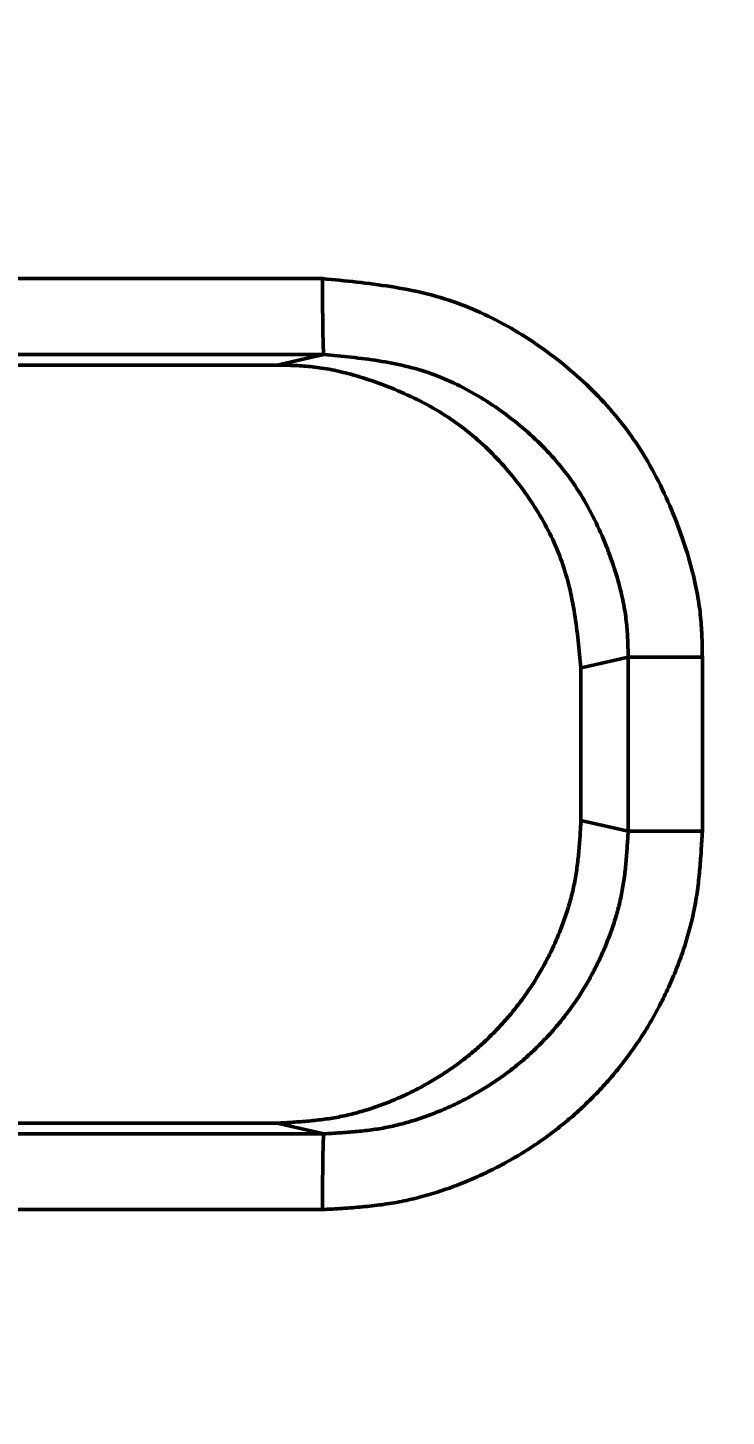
# Model space of a CAD drawing. Header units: millimetres. Extents: x -6033 to 120673, y -4970 to 90533.
# Drawn here: x 87217.94 to 87222.55, y 68792.31 to 68801.46 of the extents above; entities that cross this region are included whole.
import ezdxf
from ezdxf.enums import TextEntityAlignment as Align

# ---------------------------------------------------------------- set-up
doc = ezdxf.new("R2010")
doc.units = ezdxf.units.MM
doc.layers.get('DefPoints').update_dxf_attribs({"color": 250})
for name, color, linetype, lineweight in [('_ACM-A-ANNO-DIMS-c', 2, 'Continuous', 18), ('I-AR$0$I-SCOPE', 252, 'Continuous', 35), ('I-PLAN$0$_ACM-A-WALL-HACH', 251, 'Continuous', 9)]:
    doc.layers.add(name, color=color, linetype=linetype, lineweight=lineweight)
for name, color, linetype in [('I-CEILING$0$I-RCP-AIR', 64, 'Continuous'), ('I-CEILING$0$RC-Hatch【天花填充】', 251, 'Continuous'), ('I-FLOOR$0$I-FC-HATCH', 8, 'Continuous'), ('地坪', 7, 'Continuous'), ('天花', 7, 'Continuous')]:
    doc.layers.add(name, color=color, linetype=linetype)
doc.styles.add('_ACM-G-NOTES', font='arial.ttf')
doc.styles.add('I-CEILING$0$黑体', font='simhei.ttf', dxfattribs={"height": 600})
doc.dimstyles.new('_ACM-DIM-A_50', dxfattribs={"dimscale": 50, "dimtxt": 2.5, "dimasz": 1, "dimexe": 1.5, "dimexo": 1, "dimgap": 1, "dimtad": 1, "dimdec": 0, "dimrnd": 5, "dimzin": 1, "dimdsep": 46, "dimtxsty": '_ACM-G-NOTES', "dimblk": 'ARCHTICK', "dimcen": 2.5, "dimclrd": 256, "dimclre": 256, "dimclrt": 256, "dimadec": 3, "dimazin": 0, "dimtfac": 1, "dimtdec": 0, "dimtix": 1, "dimtmove": 0, "dimatfit": 3, "dimldrblk": 'DOTSMALL', "dimfxl": 5, "dimfxlon": 1, "dimlwd": 18, "dimlwe": 18, "dimarcsym": 0})

# ---------------------------------------------------------------- blocks, each defined once
blk = doc.blocks.new('I-AR')
at = {"layer": 'I-AR$0$I-SCOPE'}
h = blk.add_hatch(dxfattribs=at)
h.set_pattern_fill('ANSI31', color=256, scale=200)
h.paths.add_polyline_path([(63300, 72640), (66630, 72640), (66630, 70889.3826), (90600, 70890), (90600, 66390), (96650, 66390), (96650, 24876.3985), (18340, 24876.3985), (18340, 66390), (48090, 66390), (48090, 72640), (51400, 72640), (51400, 72649.8867), (52869.5, 72649.8867), (52869.5, 72640), (55240, 72640), (55240, 72790), (59460, 72790), (59460, 72640), (61830.5, 72640), (61830.5, 72649.8867), (63300, 72649.8867)], flags=16)
h.paths.add_polyline_path([(7330, 0), (7330, -1770), (11180, -1770), (11180, 0), (18450, 0), (18450, 2900), (27550, 2900), (27550, 18090), (37037.3313, 18090), (37037.3313, 17350), (96200, 17350), (96200, 18120), (114640, 18120), (114640, 84500), (0, 84500), (0, 0)])
blk = doc.blocks.new('I-PLAN')
at = {"layer": 'I-PLAN$0$_ACM-A-WALL-HACH'}
h = blk.add_hatch(dxfattribs=at)
h.set_pattern_fill('ANSI31', color=256, scale=10, angle=45)
h.paths.add_polyline_path([(88260, 70790), (88260, 70890), (88030, 70890), (88030, 70790), (88230, 70790)], flags=17)
h.paths.add_polyline_path([(79671.5459, 69390), (78155, 69390), (78155, 68990), (77955, 68990), (77955, 69590), (79671.5459, 69590)], flags=17)
h.paths.add_polyline_path([(80271.5459, 69390), (80271.5459, 69590), (80780, 69590), (80780, 68990), (80580, 68990), (80580, 69390)], flags=17)
h.paths.add_polyline_path([(74580, 69590), (73930, 69590), (73930, 69390), (74580, 69390)])
h.paths.add_polyline_path([(68780, 69590), (69430, 69590), (69430, 69390), (68780, 69390)])
h.paths.add_polyline_path([(87280, 66490), (87480, 66490), (87480, 66390), (87280, 66390)])
h.paths.add_polyline_path([(82180, 68990), (82180, 69390), (84230, 69390), (84230, 66490), (84430, 66490), (84430, 69390), (85280, 69390), (85280, 69590), (81980, 69590), (81980, 68990)])
h.paths.add_polyline_path([(87480, 67390), (87480, 69390), (88280, 69390), (88280, 69590), (88080, 69590), (86480, 69590), (86480, 69390), (87280, 69390), (87280, 67390)], flags=17)
h.paths.add_polyline_path([(72130, 68170), (72130, 66490), (72330, 66490), (72330, 67870), (73130, 67870), (73130, 68070), (72330, 68070), (72330, 68170)])
h.paths.add_polyline_path([(71230, 68170), (71230, 66390), (71030, 66390), (71030, 67870), (70230, 67870), (70230, 68070), (71030, 68070), (71030, 68170)])
h.paths.add_polyline_path([(72130, 69070), (72330, 69070), (72330, 69390), (73030, 69390), (73030, 69590), (72130, 69590)])
h.paths.add_polyline_path([(71230, 69070), (71030, 69070), (71030, 69390), (70330, 69390), (70330, 69590), (71230, 69590)])
h.paths.add_polyline_path([(67800, 69490), (67830, 69490), (67830, 69590), (67800, 69590)], flags=17)
h.paths.add_polyline_path([(76755, 69590), (75180, 69590), (75180, 69390), (75330, 69390), (75330, 66390), (75530, 66390), (75530, 69390), (76555, 69390), (76555, 68990), (76755, 68990)])
h.paths.add_polyline_path([(68180, 69590), (68180, 69390), (68030, 69390), (68030, 66520), (67780, 66520), (67780, 66390), (67400, 66390), (67400, 66720), (67830, 66720), (67830, 69590)])
edge = h.paths.add_edge_path()
edge.add_line((89860, 70890), (88860, 70890))
edge.add_line((75530, 66520), (84230, 66520))
edge.add_line((75530, 66720), (84230, 66720))
blk = doc.blocks.new('I-CEILING$0$RPK-22-40FSNQS')
at = {"color": 0, "lineweight": 50}
for p, q in [((-343.573638, -57.603182), (-342.426368, -57.603182)), ((-343.573638, -58.09299), (-343.573638, -57.603182)), ((-342.426368, -58.09299), (-342.426368, -57.603182)), ((-343.573638, -58.09299), (-343.512008, -58.364422)), ((-342.426368, -58.09299), (-343.573638, -58.09299)), ((-342.49706, -58.40429), (-342.426368, -58.09299)), ((-343.512008, -58.364422), (-343.503006, -58.40429)), ((-342.49706, -58.40429), (-343.503006, -58.40429)), ((-346.06994, -98.973762), (-346.06994, -60.109796)), ((-345.53475, -60.256438), (-345.569976, -60.10122)), ((-345.569976, -60.10122), (-345.569976, -84.45088)), ((-340.43003, -60.10122), (-340.500006, -60.409584)), ((-340.43003, -62.633896), (-340.43003, -60.10122)), ((-339.930126, -60.109796), (-339.930126, -62.642468)), ((-345.5, -60.409584), (-345.53475, -60.256438)), ((-345.5, -98.589986), (-345.5, -60.409584)), ((-340.500006, -62.703898), (-340.500006, -60.409584))]:
    blk.add_line(p, q, dxfattribs=at)
for points in [[(-346.06994, -60.109796), (-346.06721, -60.081514), (-346.064468, -60.053238), (-346.061698, -60.024966), (-346.058888, -59.996706), (-346.056024, -59.96846), (-346.053094, -59.94023), (-346.050086, -59.912022), (-346.046984, -59.883838), (-346.043774, -59.855682), (-346.040446, -59.827558), (-346.036984, -59.799468), (-346.033378, -59.771416), (-346.02961, -59.743406), (-346.02567, -59.715442), (-346.021544, -59.687526), (-346.017218, -59.659662), (-346.012678, -59.631854), (-346.007914, -59.604106), (-346.00291, -59.576418), (-345.997652, -59.548798), (-345.99213, -59.521248), (-345.986328, -59.49377), (-345.980234, -59.46637), (-345.973832, -59.439048), (-345.967112, -59.411812), (-345.96006, -59.384662), (-345.952662, -59.357602), (-345.944906, -59.330636), (-345.936776, -59.303768), (-345.92826, -59.277), (-345.91935, -59.250336), (-345.910046, -59.223782), (-345.900358, -59.197338), (-345.890292, -59.171008), (-345.879856, -59.144798), (-345.869054, -59.118708), (-345.857896, -59.092744), (-345.846386, -59.066908), (-345.834534, -59.041204), (-345.822346, -59.015636), (-345.809828, -58.990208), (-345.796988, -58.964922), (-345.783832, -58.93978), (-345.770368, -58.91479), (-345.756602, -58.889952), (-345.742542, -58.86527), (-345.728194, -58.840746), (-345.713564, -58.816388), (-345.698662, -58.792196), (-345.683492, -58.768174), (-345.668064, -58.744324), (-345.652382, -58.720654), (-345.636454, -58.697162), (-345.620286, -58.673856), (-345.603888, -58.650736), (-345.587264, -58.627808), (-345.570422, -58.605074), (-345.553368, -58.582538), (-345.536112, -58.560204), (-345.518658, -58.538074), (-345.50101, -58.516152), (-345.48317, -58.49444), (-345.46513, -58.47294), (-345.44689, -58.451652), (-345.428442, -58.43058), (-345.409784, -58.409726), (-345.390912, -58.38909), (-345.371822, -58.368674), (-345.35251, -58.34848), (-345.332972, -58.32851), (-345.313204, -58.308766), (-345.293202, -58.28925), (-345.27296, -58.269962), (-345.252478, -58.250904), (-345.23175, -58.23208), (-345.21077, -58.21349), (-345.189538, -58.195136), (-345.168046, -58.17702), (-345.146294, -58.159142), (-345.124274, -58.141506), (-345.101986, -58.124114), (-345.079422, -58.106966), (-345.056582, -58.090066), (-345.033458, -58.073412), (-345.01005, -58.057008), (-344.98635, -58.040858), (-344.962358, -58.02496), (-344.938068, -58.009316), (-344.913474, -57.99393), (-344.888576, -57.978804), (-344.863372, -57.963936), (-344.837884, -57.949334), (-344.812138, -57.934998), (-344.786158, -57.920934), (-344.759968, -57.907144), (-344.733598, -57.893632), (-344.707068, -57.880404), (-344.680408, -57.867458), (-344.65364, -57.854802), (-344.626792, -57.84244), (-344.599888, -57.830372), (-344.572952, -57.818604), (-344.546014, -57.80714), (-344.519094, -57.795982), (-344.492222, -57.785134), (-344.46542, -57.7746), (-344.438716, -57.764384), (-344.412134, -57.754488), (-344.385698, -57.744918), (-344.359438, -57.735674), (-344.333374, -57.726762), (-344.307534, -57.718186), (-344.281944, -57.70995), (-344.256628, -57.702054), (-344.231614, -57.694504), (-344.206924, -57.687304), (-344.182584, -57.680458), (-344.158622, -57.673968), (-344.135062, -57.667838), (-344.111928, -57.662072), (-344.08995, -57.656834), (-344.068382, -57.651932), (-344.047212, -57.647348), (-344.026422, -57.643076), (-344.006, -57.639102), (-343.985934, -57.635416), (-343.966206, -57.632004), (-343.946802, -57.628858), (-343.927712, -57.625962), (-343.908916, -57.623308), (-343.890406, -57.620884), (-343.872164, -57.618678), (-343.854176, -57.616678), (-343.836428, -57.614874), (-343.818908, -57.613254), (-343.801598, -57.611806), (-343.784488, -57.610518), (-343.767562, -57.60938), (-343.750804, -57.60838), (-343.734204, -57.607504), (-343.717744, -57.606746), (-343.701412, -57.60609), (-343.685192, -57.605524), (-343.669072, -57.60504), (-343.653036, -57.604626), (-343.637072, -57.604268), (-343.621164, -57.603956), (-343.605298, -57.60368), (-343.589462, -57.603424), (-343.573638, -57.603182)], [(-342.426368, -57.603182), (-342.410022, -57.604116), (-342.393676, -57.605054), (-342.377334, -57.606), (-342.360992, -57.60696), (-342.344652, -57.607938), (-342.328318, -57.60894), (-342.311986, -57.609966), (-342.29566, -57.611026), (-342.27934, -57.61212), (-342.263026, -57.613256), (-342.246718, -57.614436), (-342.23042, -57.615664), (-342.214128, -57.616948), (-342.197846, -57.618288), (-342.181574, -57.619692), (-342.165314, -57.621164), (-342.149064, -57.622708), (-342.132826, -57.624326), (-342.1166, -57.626026), (-342.100388, -57.62781), (-342.08419, -57.629686), (-342.068008, -57.631654), (-342.05184, -57.633722), (-342.035688, -57.635892), (-342.019554, -57.63817), (-342.003438, -57.64056), (-341.987338, -57.643066), (-341.97126, -57.645692), (-341.9552, -57.648446), (-341.93916, -57.651328), (-341.923142, -57.654344), (-341.907144, -57.657492), (-341.89117, -57.660774), (-341.87522, -57.664184), (-341.859292, -57.667724), (-341.84339, -57.671392), (-341.827512, -57.675184), (-341.81166, -57.679102), (-341.795836, -57.683142), (-341.780038, -57.687304), (-341.764268, -57.691586), (-341.748526, -57.695988), (-341.732812, -57.700506), (-341.71713, -57.70514), (-341.701476, -57.70989), (-341.685854, -57.714752), (-341.670266, -57.719726), (-341.654708, -57.72481), (-341.639184, -57.730004), (-341.623692, -57.735304), (-341.608236, -57.74071), (-341.592816, -57.74622), (-341.57743, -57.751834), (-341.56208, -57.75755), (-341.546768, -57.763366), (-341.531494, -57.769282), (-341.516258, -57.775294), (-341.50106, -57.781402), (-341.485904, -57.787606), (-341.470786, -57.793902), (-341.45571, -57.80029), (-341.440676, -57.80677), (-341.425684, -57.813342), (-341.410734, -57.820006), (-341.39583, -57.826762), (-341.380968, -57.83361), (-341.366152, -57.840548), (-341.35138, -57.847578), (-341.336656, -57.854702), (-341.321978, -57.861916), (-341.307346, -57.869222), (-341.292764, -57.87662), (-341.278228, -57.88411), (-341.263744, -57.89169), (-341.249308, -57.899364), (-341.234924, -57.907128), (-341.22059, -57.914984), (-341.206308, -57.922932), (-341.192078, -57.930972), (-341.177902, -57.939104), (-341.163778, -57.947328), (-341.14971, -57.955642), (-341.135696, -57.964048), (-341.121738, -57.972546), (-341.107836, -57.981136), (-341.09399, -57.989818), (-341.080202, -57.99859), (-341.066472, -58.007454), (-341.052802, -58.01641), (-341.03919, -58.025458), (-341.025638, -58.034598), (-341.012146, -58.043828), (-340.998714, -58.05315), (-340.985346, -58.06256), (-340.972038, -58.07206), (-340.958794, -58.08165), (-340.945612, -58.091328), (-340.932494, -58.101094), (-340.91944, -58.110948), (-340.90645, -58.120888), (-340.893526, -58.130914), (-340.880668, -58.141026), (-340.867874, -58.151222), (-340.855148, -58.161506), (-340.842488, -58.171872), (-340.829898, -58.182322), (-340.817374, -58.192854), (-340.804918, -58.20347), (-340.792534, -58.214168), (-340.780218, -58.224946), (-340.767972, -58.235806), (-340.755796, -58.246746), (-340.743692, -58.257766), (-340.73166, -58.268866), (-340.719698, -58.280046), (-340.707812, -58.291302), (-340.695996, -58.302636), (-340.684256, -58.314048), (-340.67259, -58.325536), (-340.660998, -58.337102), (-340.649482, -58.348742), (-340.63804, -58.360458), (-340.626676, -58.372248), (-340.615388, -58.384112), (-340.604178, -58.39605), (-340.593046, -58.40806), (-340.581992, -58.420144), (-340.571018, -58.4323), (-340.560122, -58.444526), (-340.549308, -58.456824), (-340.538572, -58.469194), (-340.52792, -58.481632), (-340.517348, -58.49414), (-340.506858, -58.506716), (-340.496452, -58.519362), (-340.486128, -58.532074), (-340.475888, -58.544854), (-340.465732, -58.557702), (-340.455662, -58.570614), (-340.445676, -58.583594), (-340.435778, -58.596638), (-340.425964, -58.609748), (-340.416238, -58.62292), (-340.4066, -58.636158), (-340.39705, -58.649458), (-340.387588, -58.66282), (-340.378214, -58.676246), (-340.368932, -58.689732), (-340.359738, -58.70328), (-340.350636, -58.716888), (-340.341626, -58.730556), (-340.332706, -58.744284), (-340.323876, -58.75807), (-340.31514, -58.771914), (-340.306494, -58.785816), (-340.297938, -58.799776), (-340.289476, -58.81379), (-340.281104, -58.827862), (-340.272822, -58.841988), (-340.264634, -58.856168), (-340.256534, -58.870402), (-340.248528, -58.88469), (-340.240612, -58.89903), (-340.232788, -58.913422), (-340.225056, -58.927866), (-340.217414, -58.94236), (-340.209864, -58.956902), (-340.202406, -58.971496), (-340.195038, -58.986138), (-340.187762, -59.000828), (-340.180576, -59.015566), (-340.173484, -59.030352), (-340.166482, -59.045182), (-340.15957, -59.06006), (-340.152752, -59.07498), (-340.146024, -59.089948), (-340.139388, -59.104956), (-340.132842, -59.12001), (-340.126388, -59.135106), (-340.120026, -59.150244), (-340.113756, -59.165422), (-340.107578, -59.180642), (-340.101494, -59.1959), (-340.095506, -59.2112), (-340.089616, -59.226536), (-340.083824, -59.241912), (-340.078132, -59.257324), (-340.07254, -59.272774), (-340.067052, -59.288258), (-340.061668, -59.30378), (-340.05639, -59.319334), (-340.05122, -59.334922), (-340.046156, -59.350546), (-340.041204, -59.3662), (-340.036362, -59.381886), (-340.031632, -59.397604), (-340.027018, -59.413352), (-340.022518, -59.429132), (-340.018136, -59.44494), (-340.013872, -59.460776), (-340.009726, -59.47664), (-340.005704, -59.49253), (-340.001802, -59.508448), (-339.998026, -59.524392), (-339.994374, -59.540362), (-339.99085, -59.556354), (-339.987454, -59.572372), (-339.984186, -59.588412), (-339.98105, -59.604476), (-339.978048, -59.62056), (-339.975178, -59.636668), (-339.972436, -59.652794), (-339.96982, -59.66894), (-339.967326, -59.685106), (-339.964946, -59.70129), (-339.962678, -59.717492), (-339.960518, -59.73371), (-339.95846, -59.749946), (-339.9565, -59.766196), (-339.954634, -59.782462), (-339.952858, -59.79874), (-339.951166, -59.815034), (-339.949554, -59.83134), (-339.948018, -59.847656), (-339.946554, -59.863986), (-339.945158, -59.880326), (-339.943822, -59.896674), (-339.942546, -59.913034), (-339.941322, -59.9294), (-339.940148, -59.945776), (-339.93902, -59.962158), (-339.93793, -59.978546), (-339.936876, -59.99494), (-339.935854, -60.011338), (-339.934858, -60.027742), (-339.933886, -60.044148), (-339.93293, -60.060558), (-339.931988, -60.07697), (-339.931054, -60.093382), (-339.930126, -60.109796)], [(-343.573638, -58.09299), (-343.586298, -58.09318), (-343.598968, -58.09338), (-343.611662, -58.093598), (-343.624388, -58.093844), (-343.637162, -58.094126), (-343.64999, -58.094454), (-343.662888, -58.094838), (-343.675864, -58.095286), (-343.68893, -58.095808), (-343.702098, -58.096412), (-343.71538, -58.097108), (-343.728786, -58.097906), (-343.742328, -58.098814), (-343.756018, -58.09984), (-343.769864, -58.100998), (-343.783882, -58.102292), (-343.79808, -58.103732), (-343.81247, -58.10533), (-343.827066, -58.107094), (-343.841874, -58.10903), (-343.85691, -58.111152), (-343.872184, -58.113468), (-343.887706, -58.115984), (-343.903488, -58.118714), (-343.919542, -58.121662), (-343.935878, -58.124842), (-343.95251, -58.12826), (-343.969446, -58.131926), (-343.9867, -58.13585), (-344.004282, -58.140042), (-344.022788, -58.144656), (-344.041638, -58.149562), (-344.060808, -58.154758), (-344.080278, -58.160238), (-344.10003, -58.166002), (-344.120042, -58.172046), (-344.140294, -58.178366), (-344.160764, -58.18496), (-344.181436, -58.191828), (-344.202284, -58.198962), (-344.223294, -58.206364), (-344.24444, -58.214026), (-344.265704, -58.22195), (-344.287066, -58.230132), (-344.308506, -58.238566), (-344.330002, -58.247254), (-344.351534, -58.256188), (-344.373084, -58.26537), (-344.394628, -58.274794), (-344.41615, -58.284458), (-344.437626, -58.294358), (-344.459036, -58.304494), (-344.480362, -58.314862), (-344.501582, -58.325458), (-344.522676, -58.336278), (-344.543622, -58.347324), (-344.564404, -58.358588), (-344.584996, -58.37007), (-344.605382, -58.381766), (-344.625542, -58.393674), (-344.645456, -58.40579), (-344.665124, -58.418114), (-344.684552, -58.430646), (-344.703742, -58.44338), (-344.722694, -58.456318), (-344.741416, -58.469458), (-344.75991, -58.482798), (-344.778176, -58.496338), (-344.796222, -58.510074), (-344.814046, -58.524008), (-344.831656, -58.538136), (-344.849052, -58.552458), (-344.86624, -58.566972), (-344.88322, -58.581676), (-344.899996, -58.596568), (-344.916574, -58.61165), (-344.932954, -58.626918), (-344.94914, -58.64237), (-344.965136, -58.658006), (-344.980944, -58.673826), (-344.99657, -58.689826), (-345.012014, -58.706004), (-345.02728, -58.722362), (-345.042372, -58.738894), (-345.057292, -58.755604), (-345.072044, -58.772486), (-345.086632, -58.789542), (-345.101058, -58.806768), (-345.115326, -58.824164), (-345.129438, -58.84173), (-345.143398, -58.85946), (-345.157198, -58.877356), (-345.170836, -58.895412), (-345.184306, -58.913628), (-345.197602, -58.932), (-345.210716, -58.950524), (-345.223646, -58.9692), (-345.236384, -58.988022), (-345.248924, -59.006988), (-345.261264, -59.026098), (-345.273394, -59.045346), (-345.285312, -59.064732), (-345.297012, -59.08425), (-345.308486, -59.1039), (-345.31973, -59.123676), (-345.330738, -59.14358), (-345.341504, -59.163604), (-345.352024, -59.18375), (-345.36229, -59.204012), (-345.3723, -59.22439), (-345.382044, -59.244878), (-345.391522, -59.265474), (-345.400722, -59.286176), (-345.409644, -59.306982), (-345.418278, -59.327888), (-345.426622, -59.348892), (-345.434668, -59.36999), (-345.44241, -59.39118), (-345.449846, -59.41246), (-345.456966, -59.433828), (-345.46377, -59.455278), (-345.470266, -59.476808), (-345.476462, -59.498418), (-345.482372, -59.520102), (-345.488004, -59.54186), (-345.493372, -59.563686), (-345.498482, -59.58558), (-345.503348, -59.60754), (-345.507978, -59.62956), (-345.512386, -59.651638), (-345.516582, -59.673772), (-345.520574, -59.69596), (-345.524374, -59.718198), (-345.527994, -59.740482), (-345.531444, -59.762812), (-345.534732, -59.785184), (-345.537872, -59.807594), (-345.540874, -59.830042), (-345.543748, -59.852522), (-345.546506, -59.875034), (-345.549156, -59.897572), (-345.551712, -59.920138), (-345.55418, -59.942724), (-345.556576, -59.96533), (-345.558906, -59.987952), (-345.561184, -60.01059), (-345.56342, -60.033238), (-345.565624, -60.055894), (-345.567806, -60.078556), (-345.569976, -60.10122)], [(-340.43003, -60.10122), (-340.430768, -60.088066), (-340.431512, -60.074912), (-340.43226, -60.06176), (-340.433022, -60.048608), (-340.433796, -60.03546), (-340.434588, -60.022314), (-340.435402, -60.009172), (-340.43624, -59.996034), (-340.437108, -59.9829), (-340.438006, -59.96977), (-340.438942, -59.956648), (-340.439916, -59.94353), (-340.440934, -59.93042), (-340.441996, -59.917318), (-340.44311, -59.904222), (-340.444276, -59.891136), (-340.445502, -59.87806), (-340.446786, -59.864992), (-340.448134, -59.851934), (-340.449552, -59.838888), (-340.45104, -59.825852), (-340.452604, -59.81283), (-340.454244, -59.799818), (-340.455968, -59.78682), (-340.457778, -59.773836), (-340.459678, -59.760866), (-340.461668, -59.747912), (-340.463756, -59.734972), (-340.465944, -59.722048), (-340.468236, -59.70914), (-340.470634, -59.69625), (-340.473138, -59.683378), (-340.475746, -59.670524), (-340.478458, -59.657688), (-340.481274, -59.64487), (-340.48419, -59.632074), (-340.487206, -59.619296), (-340.490322, -59.60654), (-340.493534, -59.593804), (-340.496844, -59.581092), (-340.500252, -59.568402), (-340.503752, -59.555734), (-340.507346, -59.54309), (-340.511032, -59.530468), (-340.51481, -59.517872), (-340.518678, -59.505302), (-340.522636, -59.492758), (-340.52668, -59.480238), (-340.530812, -59.467746), (-340.53503, -59.45528), (-340.539332, -59.442844), (-340.543716, -59.430434), (-340.548184, -59.418054), (-340.552732, -59.405704), (-340.55736, -59.393382), (-340.562068, -59.381092), (-340.566854, -59.368832), (-340.571716, -59.356604), (-340.576652, -59.34441), (-340.581664, -59.332246), (-340.586748, -59.320116), (-340.591906, -59.30802), (-340.597138, -59.295956), (-340.602442, -59.283928), (-340.60782, -59.271936), (-340.61327, -59.259978), (-340.618794, -59.248058), (-340.624392, -59.236174), (-340.630062, -59.224326), (-340.635804, -59.212516), (-340.64162, -59.200744), (-340.64751, -59.189012), (-340.653472, -59.177318), (-340.659508, -59.165664), (-340.665618, -59.15405), (-340.6718, -59.142476), (-340.678054, -59.130944), (-340.684382, -59.119454), (-340.690784, -59.108004), (-340.697258, -59.096598), (-340.703806, -59.085236), (-340.710426, -59.073916), (-340.71712, -59.062642), (-340.723886, -59.051412), (-340.730726, -59.040226), (-340.737638, -59.029088), (-340.744624, -59.017994), (-340.751684, -59.006948), (-340.758816, -58.995948), (-340.766022, -58.984996), (-340.7733, -58.974094), (-340.78065, -58.963238), (-340.788072, -58.952432), (-340.795568, -58.941676), (-340.803134, -58.930968), (-340.81077, -58.920312), (-340.818478, -58.909706), (-340.826254, -58.899152), (-340.834102, -58.888648), (-340.842018, -58.878196), (-340.850002, -58.867798), (-340.858056, -58.85745), (-340.866176, -58.847158), (-340.874366, -58.836918), (-340.88262, -58.826732), (-340.890944, -58.8166), (-340.899332, -58.806524), (-340.907786, -58.796502), (-340.916306, -58.786536), (-340.92489, -58.776628), (-340.93354, -58.766774), (-340.942252, -58.756978), (-340.95103, -58.74724), (-340.95987, -58.737558), (-340.968772, -58.727936), (-340.977738, -58.71837), (-340.986766, -58.708866), (-340.995854, -58.69942), (-341.005004, -58.690034), (-341.014214, -58.680708), (-341.023486, -58.671442), (-341.032816, -58.662238), (-341.042206, -58.653096), (-341.051656, -58.644014), (-341.061164, -58.634996), (-341.07073, -58.62604), (-341.080354, -58.617148), (-341.090034, -58.608318), (-341.099774, -58.599554), (-341.109568, -58.590854), (-341.119418, -58.582218), (-341.129326, -58.573648), (-341.139286, -58.565144), (-341.149304, -58.556706), (-341.159376, -58.548334), (-341.1695, -58.54003), (-341.17968, -58.531792), (-341.189912, -58.523622), (-341.200198, -58.515522), (-341.210534, -58.50749), (-341.220924, -58.499528), (-341.231366, -58.491634), (-341.241858, -58.48381), (-341.252402, -58.476058), (-341.262996, -58.468376), (-341.27364, -58.460766), (-341.284334, -58.453228), (-341.295076, -58.44576), (-341.305868, -58.438366), (-341.316708, -58.431046), (-341.327596, -58.423798), (-341.338532, -58.416624), (-341.349514, -58.409524), (-341.360542, -58.402496), (-341.371618, -58.395544), (-341.382738, -58.388664), (-341.393902, -58.381856), (-341.405112, -58.375122), (-341.416364, -58.368464), (-341.427662, -58.361876), (-341.439, -58.355364), (-341.450382, -58.348924), (-341.461806, -58.342558), (-341.473272, -58.336266), (-341.484778, -58.330046), (-341.496324, -58.323902), (-341.507912, -58.31783), (-341.519538, -58.311832), (-341.531202, -58.305906), (-341.542906, -58.300054), (-341.554646, -58.294276), (-341.566424, -58.288572), (-341.57824, -58.282942), (-341.590092, -58.277384), (-341.60198, -58.2719), (-341.613902, -58.26649), (-341.62586, -58.261154), (-341.637852, -58.255892), (-341.649878, -58.250702), (-341.661938, -58.245586), (-341.67403, -58.240544), (-341.686156, -58.235576), (-341.698312, -58.230686), (-341.7105, -58.22587), (-341.722718, -58.221134), (-341.734968, -58.216476), (-341.747246, -58.2119), (-341.759552, -58.207404), (-341.771888, -58.202992), (-341.784252, -58.198662), (-341.796644, -58.194418), (-341.809064, -58.19026), (-341.821508, -58.18619), (-341.83398, -58.182208), (-341.846476, -58.178316), (-341.858998, -58.174514), (-341.871544, -58.170802), (-341.884112, -58.167186), (-341.896706, -58.163662), (-341.909322, -58.160234), (-341.921958, -58.156902), (-341.934618, -58.153668), (-341.9473, -58.150532), (-341.96, -58.147498), (-341.972722, -58.144562), (-341.985464, -58.14173), (-341.998224, -58.139), (-342.011002, -58.136376), (-342.0238, -58.133856), (-342.036614, -58.131444), (-342.049444, -58.129138), (-342.062292, -58.126936), (-342.075156, -58.124834), (-342.088034, -58.12283), (-342.100926, -58.12092), (-342.113834, -58.119098), (-342.126754, -58.117364), (-342.139688, -58.11571), (-342.152634, -58.114138), (-342.165592, -58.11264), (-342.178562, -58.111214), (-342.19154, -58.109856), (-342.20453, -58.108562), (-342.21753, -58.10733), (-342.23054, -58.106156), (-342.243556, -58.105034), (-342.256582, -58.103964), (-342.269614, -58.10294), (-342.282652, -58.10196), (-342.295698, -58.101018), (-342.308748, -58.100114), (-342.321804, -58.09924), (-342.334866, -58.098396), (-342.34793, -58.097578), (-342.360998, -58.09678), (-342.374068, -58.096), (-342.387142, -58.095236), (-342.400216, -58.094482), (-342.413292, -58.093734), (-342.426368, -58.09299)], [(-343.503006, -58.40429), (-343.525398, -58.406458), (-343.547788, -58.408636), (-343.57017, -58.410836), (-343.592546, -58.413066), (-343.61491, -58.41534), (-343.63726, -58.417664), (-343.659592, -58.420052), (-343.681906, -58.422516), (-343.704196, -58.425062), (-343.726464, -58.427702), (-343.748702, -58.430448), (-343.770908, -58.43331), (-343.793084, -58.436298), (-343.815222, -58.439422), (-343.83732, -58.442692), (-343.859378, -58.446122), (-343.88139, -58.44972), (-343.903356, -58.453496), (-343.92527, -58.45746), (-343.947132, -58.461626), (-343.96894, -58.466), (-343.990688, -58.470596), (-344.012374, -58.475424), (-344.033998, -58.480492), (-344.055554, -58.485814), (-344.07704, -58.491398), (-344.098454, -58.497256), (-344.119792, -58.503396), (-344.141054, -58.509832), (-344.162234, -58.516572), (-344.18333, -58.523624), (-344.204342, -58.530986), (-344.225264, -58.538654), (-344.246094, -58.54662), (-344.26683, -58.554878), (-344.28747, -58.563426), (-344.30801, -58.572254), (-344.32845, -58.581362), (-344.348784, -58.590738), (-344.369012, -58.600382), (-344.38913, -58.610286), (-344.409138, -58.620446), (-344.429028, -58.630854), (-344.448804, -58.641508), (-344.468458, -58.652398), (-344.48799, -58.663522), (-344.507396, -58.674874), (-344.526676, -58.686448), (-344.545826, -58.698238), (-344.564842, -58.710238), (-344.583724, -58.722446), (-344.602466, -58.734852), (-344.621068, -58.747454), (-344.639528, -58.760244), (-344.657842, -58.773218), (-344.676008, -58.78637), (-344.694022, -58.799694), (-344.711884, -58.813186), (-344.729588, -58.82684), (-344.747134, -58.84065), (-344.76452, -58.85461), (-344.781742, -58.868726), (-344.7988, -58.883), (-344.815694, -58.897434), (-344.83242, -58.912032), (-344.84898, -58.926798), (-344.86537, -58.941734), (-344.881588, -58.956846), (-344.897636, -58.972134), (-344.91351, -58.987604), (-344.92921, -59.003258), (-344.944734, -59.0191), (-344.96008, -59.035132), (-344.97525, -59.05136), (-344.990238, -59.067784), (-345.005046, -59.084412), (-345.019672, -59.101242), (-345.034114, -59.118282), (-345.04837, -59.135532), (-345.062442, -59.152996), (-345.076324, -59.17068), (-345.09002, -59.188584), (-345.103524, -59.206714), (-345.116836, -59.22507), (-345.129956, -59.24366), (-345.142882, -59.262484), (-345.155614, -59.281546), (-345.168148, -59.30085), (-345.180484, -59.320398), (-345.19262, -59.340196), (-345.204556, -59.36024), (-345.216288, -59.380518), (-345.227812, -59.401006), (-345.239126, -59.421686), (-345.250228, -59.442538), (-345.261114, -59.46354), (-345.27178, -59.484676), (-345.282224, -59.50592), (-345.292442, -59.527258), (-345.302432, -59.548666), (-345.31219, -59.570126), (-345.321714, -59.591618), (-345.331, -59.61312), (-345.340044, -59.634614), (-345.348844, -59.656078), (-345.357398, -59.677494), (-345.3657, -59.69884), (-345.37375, -59.720096), (-345.381542, -59.741244), (-345.389076, -59.762264), (-345.396348, -59.783132), (-345.403352, -59.803834), (-345.410088, -59.824344), (-345.416554, -59.844646), (-345.422742, -59.864718), (-345.428654, -59.88454), (-345.434284, -59.904092), (-345.43963, -59.923356), (-345.444688, -59.94231), (-345.449456, -59.960934), (-345.453932, -59.979212), (-345.458124, -59.997154), (-345.462044, -60.014768), (-345.465698, -60.03207), (-345.469096, -60.049066), (-345.472252, -60.065772), (-345.47517, -60.082198), (-345.477866, -60.098356), (-345.480344, -60.114256), (-345.482618, -60.129914), (-345.484696, -60.145336), (-345.486588, -60.160538), (-345.488304, -60.17553), (-345.489854, -60.190324), (-345.491246, -60.204932), (-345.492492, -60.219364), (-345.4936, -60.233634), (-345.494582, -60.24775), (-345.495446, -60.261728), (-345.496202, -60.275578), (-345.496862, -60.289312), (-345.497432, -60.30294), (-345.497924, -60.316474), (-345.498348, -60.329926), (-345.498714, -60.34331), (-345.49903, -60.356636), (-345.499306, -60.369914), (-345.499554, -60.383156), (-345.499782, -60.396376), (-345.5, -60.409584)], [(-340.500006, -60.409584), (-340.50075, -60.396454), (-340.5015, -60.383324), (-340.502256, -60.370194), (-340.503022, -60.357068), (-340.503804, -60.343942), (-340.504602, -60.33082), (-340.505422, -60.3177), (-340.506268, -60.304586), (-340.507142, -60.291474), (-340.508046, -60.27837), (-340.508988, -60.26527), (-340.509968, -60.252176), (-340.510992, -60.239088), (-340.512062, -60.226008), (-340.513182, -60.212938), (-340.514354, -60.199874), (-340.515584, -60.18682), (-340.516874, -60.173776), (-340.51823, -60.160742), (-340.519652, -60.147718), (-340.521146, -60.134706), (-340.522716, -60.121706), (-340.524362, -60.108718), (-340.526092, -60.095742), (-340.527908, -60.082782), (-340.529812, -60.069834), (-340.531808, -60.056902), (-340.533902, -60.043984), (-340.536094, -60.031084), (-340.53839, -60.018198), (-340.540794, -60.00533), (-340.543302, -59.99248), (-340.545916, -59.979648), (-340.548632, -59.966834), (-340.551452, -59.95404), (-340.554372, -59.941264), (-340.557392, -59.92851), (-340.560512, -59.915776), (-340.56373, -59.903062), (-340.567044, -59.89037), (-340.570454, -59.877702), (-340.57396, -59.865056), (-340.577558, -59.852432), (-340.581248, -59.839834), (-340.58503, -59.82726), (-340.588902, -59.81471), (-340.592862, -59.802186), (-340.596912, -59.789688), (-340.601046, -59.777218), (-340.605268, -59.764774), (-340.609572, -59.752358), (-340.613962, -59.73997), (-340.618432, -59.72761), (-340.622984, -59.71528), (-340.627616, -59.70298), (-340.632328, -59.69071), (-340.637116, -59.67847), (-340.641982, -59.666262), (-340.646922, -59.654088), (-340.651938, -59.641944), (-340.657026, -59.629834), (-340.662188, -59.617758), (-340.667424, -59.605714), (-340.672732, -59.593706), (-340.678112, -59.581734), (-340.683566, -59.569796), (-340.689094, -59.557894), (-340.694696, -59.54603), (-340.700368, -59.534202), (-340.706116, -59.52241), (-340.711936, -59.510658), (-340.71783, -59.498944), (-340.723796, -59.48727), (-340.729836, -59.475634), (-340.735948, -59.464038), (-340.742134, -59.452484), (-340.748394, -59.44097), (-340.754726, -59.429498), (-340.76113, -59.418068), (-340.767608, -59.40668), (-340.77416, -59.395334), (-340.780784, -59.384034), (-340.787482, -59.372776), (-340.794254, -59.361564), (-340.801098, -59.350398), (-340.808014, -59.339276), (-340.815004, -59.3282), (-340.822068, -59.31717), (-340.829204, -59.306188), (-340.836414, -59.295254), (-340.843696, -59.284368), (-340.851052, -59.27353), (-340.85848, -59.26274), (-340.865978, -59.252), (-340.873548, -59.24131), (-340.88119, -59.23067), (-340.888902, -59.22008), (-340.896682, -59.209542), (-340.904534, -59.199054), (-340.912454, -59.188618), (-340.920444, -59.178236), (-340.928502, -59.167904), (-340.936626, -59.157628), (-340.94482, -59.147404), (-340.953078, -59.137232), (-340.961406, -59.127116), (-340.969798, -59.117056), (-340.978256, -59.10705), (-340.98678, -59.097098), (-340.995368, -59.087204), (-341.004022, -59.077366), (-341.012738, -59.067584), (-341.021518, -59.05786), (-341.030362, -59.048192), (-341.039268, -59.038584), (-341.048238, -59.029034), (-341.057268, -59.019542), (-341.06636, -59.01011), (-341.075514, -59.000738), (-341.084728, -58.991426), (-341.094, -58.982174), (-341.103334, -58.972984), (-341.112728, -58.963854), (-341.12218, -58.954788), (-341.13169, -58.945782), (-341.141258, -58.93684), (-341.150884, -58.92796), (-341.160566, -58.919144), (-341.170308, -58.910392), (-341.180104, -58.901704), (-341.189956, -58.89308), (-341.199864, -58.884522), (-341.209828, -58.87603), (-341.219848, -58.867604), (-341.22992, -58.859244), (-341.240048, -58.85095), (-341.250228, -58.842726), (-341.260462, -58.834568), (-341.27075, -58.826478), (-341.281088, -58.818456), (-341.29148, -58.810504), (-341.301924, -58.802622), (-341.312418, -58.79481), (-341.322962, -58.787068), (-341.333558, -58.779396), (-341.344204, -58.771796), (-341.3549, -58.764268), (-341.365644, -58.75681), (-341.376438, -58.749426), (-341.38728, -58.742116), (-341.39817, -58.734878), (-341.409108, -58.727712), (-341.420092, -58.72062), (-341.431124, -58.713602), (-341.4422, -58.706658), (-341.453322, -58.699786), (-341.46449, -58.692988), (-341.475702, -58.686262), (-341.486958, -58.679612), (-341.498256, -58.673032), (-341.509598, -58.666528), (-341.520982, -58.660096), (-341.532408, -58.653738), (-341.543876, -58.647452), (-341.555384, -58.64124), (-341.566934, -58.635102), (-341.578522, -58.629038), (-341.59015, -58.623046), (-341.601816, -58.617128), (-341.613522, -58.611282), (-341.625266, -58.60551), (-341.637046, -58.599812), (-341.648862, -58.594188), (-341.660716, -58.588636), (-341.672606, -58.583158), (-341.68453, -58.577754), (-341.696488, -58.572424), (-341.708482, -58.567166), (-341.72051, -58.561982), (-341.73257, -58.556872), (-341.744664, -58.551834), (-341.756788, -58.546872), (-341.768946, -58.541986), (-341.781134, -58.537176), (-341.793352, -58.532444), (-341.805602, -58.52779), (-341.81788, -58.523218), (-341.830186, -58.518726), (-341.842522, -58.514318), (-341.854886, -58.509992), (-341.867278, -58.505752), (-341.879696, -58.501598), (-341.892142, -58.49753), (-341.904612, -58.49355), (-341.917108, -58.48966), (-341.92963, -58.485862), (-341.942174, -58.482154), (-341.954744, -58.478538), (-341.967336, -58.475018), (-341.979952, -58.471592), (-341.99259, -58.468262), (-342.005248, -58.46503), (-342.01793, -58.461896), (-342.03063, -58.458862), (-342.043352, -58.455928), (-342.056094, -58.453096), (-342.068854, -58.450368), (-342.081632, -58.447742), (-342.09443, -58.445224), (-342.107244, -58.44281), (-342.120076, -58.440504), (-342.132924, -58.438302), (-342.14579, -58.4362), (-342.158668, -58.434196), (-342.171562, -58.432284), (-342.184472, -58.430462), (-342.197394, -58.428726), (-342.210328, -58.427072), (-342.223276, -58.425496), (-342.236236, -58.423996), (-342.249206, -58.422568), (-342.262188, -58.421208), (-342.27518, -58.419914), (-342.288182, -58.418678), (-342.301192, -58.417502), (-342.314212, -58.416378), (-342.32724, -58.415306), (-342.340274, -58.414278), (-342.353316, -58.413294), (-342.366362, -58.41235), (-342.379416, -58.411442), (-342.392474, -58.410566), (-342.405538, -58.40972), (-342.418604, -58.408898), (-342.431676, -58.408096), (-342.444748, -58.407314), (-342.457824, -58.406546), (-342.470902, -58.405788), (-342.48398, -58.405038), (-342.49706, -58.40429)], [(-345.569976, -60.10122), (-345.57032, -60.10128), (-345.570664, -60.101342), (-345.571008, -60.101402), (-345.571352, -60.101462), (-345.571696, -60.101524), (-345.572042, -60.101584), (-345.57239, -60.101644), (-345.572738, -60.101704), (-345.573088, -60.101762), (-345.573438, -60.101822), (-345.573792, -60.10188), (-345.574146, -60.10194), (-345.574504, -60.101998), (-345.574862, -60.102056), (-345.575224, -60.102112), (-345.575588, -60.10217), (-345.575956, -60.102226), (-345.576326, -60.102282), (-345.576698, -60.102336), (-345.577076, -60.102392), (-345.577456, -60.102446), (-345.577838, -60.102498), (-345.578226, -60.102552), (-345.578618, -60.102602), (-345.579014, -60.102654), (-345.579414, -60.102704), (-345.57982, -60.102754), (-345.580228, -60.102802), (-345.580644, -60.10285), (-345.581064, -60.102896), (-345.581812, -60.102976), (-345.582576, -60.103054), (-345.583356, -60.103128), (-345.584154, -60.103198), (-345.584966, -60.103268), (-345.585796, -60.103334), (-345.58664, -60.103398), (-345.587502, -60.10346), (-345.58838, -60.10352), (-345.589272, -60.10358), (-345.590182, -60.103636), (-345.591108, -60.10369), (-345.59205, -60.103744), (-345.593006, -60.103796), (-345.59398, -60.103846), (-345.59497, -60.103894), (-345.595976, -60.103942), (-345.596998, -60.10399), (-345.598036, -60.104036), (-345.59909, -60.10408), (-345.60016, -60.104124), (-345.601246, -60.104168), (-345.602348, -60.104212), (-345.603464, -60.104256), (-345.604598, -60.104298), (-345.605748, -60.104342), (-345.606914, -60.104384), (-345.608096, -60.104426), (-345.609294, -60.10447), (-345.610508, -60.104514), (-345.611808, -60.10456), (-345.613126, -60.104606), (-345.614462, -60.104654), (-345.615816, -60.104702), (-345.617186, -60.10475), (-345.618576, -60.104798), (-345.619982, -60.104848), (-345.621406, -60.104896), (-345.622848, -60.104946), (-345.624308, -60.104996), (-345.625786, -60.105046), (-345.627282, -60.105096), (-345.628796, -60.105146), (-345.630326, -60.105196), (-345.631876, -60.105248), (-345.633442, -60.105298), (-345.635026, -60.105348), (-345.636628, -60.1054), (-345.638248, -60.10545), (-345.639886, -60.1055), (-345.64154, -60.10555), (-345.643214, -60.105602), (-345.644904, -60.105652), (-345.646614, -60.105702), (-345.64834, -60.105752), (-345.650084, -60.1058), (-345.651846, -60.10585), (-345.653626, -60.1059), (-345.655422, -60.105948), (-345.657238, -60.105996), (-345.65907, -60.106044), (-345.660922, -60.106092), (-345.662788, -60.106138), (-345.664674, -60.106186), (-345.666576, -60.106232), (-345.668496, -60.106278), (-345.670434, -60.106324), (-345.672388, -60.10637), (-345.674358, -60.106414), (-345.676346, -60.10646), (-345.67835, -60.106504), (-345.68037, -60.106548), (-345.682408, -60.106592), (-345.684462, -60.106636), (-345.686532, -60.106678), (-345.688618, -60.106722), (-345.69072, -60.106764), (-345.692838, -60.106806), (-345.694972, -60.106848), (-345.697122, -60.10689), (-345.699286, -60.106932), (-345.701468, -60.106972), (-345.703664, -60.107014), (-345.705876, -60.107054), (-345.708104, -60.107094), (-345.710346, -60.107134), (-345.712604, -60.107174), (-345.714876, -60.107214), (-345.717164, -60.107254), (-345.719466, -60.107292), (-345.721782, -60.107332), (-345.724114, -60.10737), (-345.726458, -60.107408), (-345.728818, -60.107446), (-345.731192, -60.107486), (-345.733582, -60.107522), (-345.735984, -60.10756), (-345.7384, -60.107598), (-345.74083, -60.107634), (-345.743274, -60.107672), (-345.74573, -60.107708), (-345.748202, -60.107744), (-345.750686, -60.10778), (-345.753182, -60.107816), (-345.755694, -60.107852), (-345.758216, -60.107888), (-345.760754, -60.107922), (-345.763304, -60.107956), (-345.765866, -60.107992), (-345.76844, -60.108026), (-345.771028, -60.10806), (-345.773628, -60.108092), (-345.77624, -60.108126), (-345.778866, -60.108158), (-345.781502, -60.108192), (-345.78415, -60.108224), (-345.786812, -60.108256), (-345.789484, -60.108288), (-345.792168, -60.10832), (-345.794864, -60.10835), (-345.797572, -60.108382), (-345.800292, -60.108412), (-345.803022, -60.108442), (-345.805764, -60.108472), (-345.808516, -60.108502), (-345.811278, -60.10853), (-345.814054, -60.10856), (-345.816838, -60.108588), (-345.819634, -60.108616), (-345.82244, -60.108644), (-345.825256, -60.108672), (-345.828082, -60.1087), (-345.830918, -60.108726), (-345.833764, -60.108754), (-345.836622, -60.10878), (-345.839488, -60.108806), (-345.842364, -60.108832), (-345.845248, -60.108858), (-345.848144, -60.108882), (-345.851048, -60.108908), (-345.853962, -60.108932), (-345.856884, -60.108956), (-345.859816, -60.10898), (-345.862756, -60.109004), (-345.865704, -60.109028), (-345.868662, -60.10905), (-345.871628, -60.109074), (-345.874602, -60.109096), (-345.877586, -60.109118), (-345.880576, -60.10914), (-345.883576, -60.109162), (-345.886582, -60.109184), (-345.889596, -60.109204), (-345.89262, -60.109224), (-345.895648, -60.109246), (-345.898686, -60.109266), (-345.90173, -60.109284), (-345.904782, -60.109304), (-345.90784, -60.109324), (-345.910906, -60.109342), (-345.913978, -60.10936), (-345.917056, -60.109378), (-345.92014, -60.109396), (-345.923232, -60.109412), (-345.926328, -60.10943), (-345.929432, -60.109446), (-345.932542, -60.109462), (-345.935656, -60.109478), (-345.938778, -60.109492), (-345.941904, -60.109508), (-345.945036, -60.109522), (-345.948172, -60.109536), (-345.951314, -60.10955), (-345.954462, -60.109562), (-345.957612, -60.109576), (-345.96077, -60.109588), (-345.96393, -60.1096), (-345.967096, -60.10961), (-345.970266, -60.109622), (-345.97344, -60.109632), (-345.976618, -60.109642), (-345.9798, -60.109652), (-345.982986, -60.10966), (-345.986176, -60.10967), (-345.98937, -60.109678), (-345.992566, -60.109686), (-345.995766, -60.109692), (-345.998968, -60.1097), (-346.002174, -60.109706), (-346.005382, -60.109712), (-346.008594, -60.109718), (-346.011808, -60.109724), (-346.015024, -60.10973), (-346.018242, -60.109736), (-346.021462, -60.10974), (-346.024686, -60.109746), (-346.02791, -60.10975), (-346.031136, -60.109754), (-346.034364, -60.109758), (-346.040824, -60.109766), (-346.044056, -60.10977), (-346.04729, -60.109774), (-346.050524, -60.109776), (-346.053758, -60.10978), (-346.056994, -60.109784), (-346.06023, -60.109786), (-346.063466, -60.10979), (-346.066704, -60.109792), (-346.06994, -60.109796)], [(-339.930126, -60.109796), (-339.93336, -60.109792), (-339.936594, -60.10979), (-339.939828, -60.109786), (-339.943062, -60.109784), (-339.946296, -60.10978), (-339.949528, -60.109776), (-339.95276, -60.109774), (-339.95922, -60.109766), (-339.965676, -60.109758), (-339.9689, -60.109754), (-339.972124, -60.10975), (-339.975348, -60.109746), (-339.978568, -60.10974), (-339.981786, -60.109736), (-339.985002, -60.10973), (-339.988216, -60.109724), (-339.991428, -60.109718), (-339.994638, -60.109712), (-339.997844, -60.109706), (-340.001048, -60.1097), (-340.00425, -60.109692), (-340.007448, -60.109686), (-340.010642, -60.109678), (-340.013834, -60.10967), (-340.017022, -60.10966), (-340.020208, -60.109652), (-340.023388, -60.109642), (-340.026566, -60.109632), (-340.02974, -60.109622), (-340.032908, -60.10961), (-340.036074, -60.1096), (-340.039234, -60.109588), (-340.04239, -60.109576), (-340.045542, -60.109562), (-340.048688, -60.10955), (-340.05183, -60.109536), (-340.054966, -60.109522), (-340.058098, -60.109508), (-340.061224, -60.109492), (-340.064346, -60.109478), (-340.06746, -60.109462), (-340.07057, -60.109446), (-340.073672, -60.10943), (-340.07677, -60.109412), (-340.079862, -60.109396), (-340.082946, -60.109378), (-340.086026, -60.10936), (-340.089098, -60.109342), (-340.092162, -60.109324), (-340.095222, -60.109304), (-340.098274, -60.109284), (-340.101318, -60.109266), (-340.104356, -60.109246), (-340.107386, -60.109224), (-340.110408, -60.109204), (-340.113424, -60.109184), (-340.11643, -60.109162), (-340.11943, -60.10914), (-340.122422, -60.109118), (-340.125404, -60.109096), (-340.12838, -60.109074), (-340.131346, -60.10905), (-340.134304, -60.109028), (-340.137252, -60.109004), (-340.140192, -60.10898), (-340.143124, -60.108956), (-340.146046, -60.108932), (-340.14896, -60.108908), (-340.151864, -60.108882), (-340.15476, -60.108858), (-340.157644, -60.108832), (-340.16052, -60.108806), (-340.163386, -60.10878), (-340.166242, -60.108754), (-340.16909, -60.108726), (-340.171926, -60.1087), (-340.174752, -60.108672), (-340.177568, -60.108644), (-340.180374, -60.108616), (-340.183168, -60.108588), (-340.185954, -60.10856), (-340.188728, -60.10853), (-340.19149, -60.108502), (-340.194244, -60.108472), (-340.196984, -60.108442), (-340.199714, -60.108412), (-340.202434, -60.108382), (-340.205142, -60.10835), (-340.207838, -60.10832), (-340.210522, -60.108288), (-340.213194, -60.108256), (-340.215856, -60.108224), (-340.218504, -60.108192), (-340.221142, -60.108158), (-340.223766, -60.108126), (-340.226378, -60.108092), (-340.228978, -60.10806), (-340.231566, -60.108026), (-340.23414, -60.107992), (-340.236702, -60.107956), (-340.239252, -60.107922), (-340.241788, -60.107888), (-340.244312, -60.107852), (-340.246824, -60.107816), (-340.24932, -60.10778), (-340.251804, -60.107744), (-340.254276, -60.107708), (-340.256732, -60.107672), (-340.259176, -60.107634), (-340.261606, -60.107598), (-340.264022, -60.10756), (-340.266424, -60.107522), (-340.268812, -60.107484), (-340.271188, -60.107446), (-340.273548, -60.107408), (-340.275892, -60.10737), (-340.278224, -60.107332), (-340.280542, -60.107292), (-340.282844, -60.107254), (-340.28513, -60.107214), (-340.287404, -60.107174), (-340.289662, -60.107134), (-340.291904, -60.107094), (-340.29413, -60.107054), (-340.296342, -60.107014), (-340.29854, -60.106972), (-340.30072, -60.106932), (-340.302886, -60.10689), (-340.305036, -60.106848), (-340.30717, -60.106806), (-340.309288, -60.106764), (-340.31139, -60.106722), (-340.313476, -60.106678), (-340.315546, -60.106636), (-340.317598, -60.106592), (-340.319636, -60.106548), (-340.321656, -60.106504), (-340.32366, -60.10646), (-340.325648, -60.106414), (-340.32762, -60.10637), (-340.329572, -60.106324), (-340.33151, -60.106278), (-340.33343, -60.106232), (-340.335332, -60.106186), (-340.337218, -60.106138), (-340.339086, -60.106092), (-340.340936, -60.106044), (-340.342768, -60.105996), (-340.344584, -60.105948), (-340.346382, -60.1059), (-340.34816, -60.10585), (-340.349922, -60.1058), (-340.351666, -60.105752), (-340.353394, -60.105702), (-340.355102, -60.105652), (-340.356792, -60.105602), (-340.358466, -60.10555), (-340.36012, -60.1055), (-340.361758, -60.10545), (-340.363378, -60.1054), (-340.36498, -60.105348), (-340.366564, -60.105298), (-340.36813, -60.105248), (-340.36968, -60.105196), (-340.37121, -60.105146), (-340.372724, -60.105096), (-340.37422, -60.105046), (-340.375696, -60.104996), (-340.377156, -60.104946), (-340.3786, -60.104896), (-340.380024, -60.104848), (-340.38143, -60.104798), (-340.38282, -60.10475), (-340.38419, -60.104702), (-340.385544, -60.104654), (-340.38688, -60.104606), (-340.388198, -60.10456), (-340.389498, -60.104514), (-340.390712, -60.10447), (-340.39191, -60.104426), (-340.393092, -60.104384), (-340.394258, -60.104342), (-340.395408, -60.104298), (-340.396542, -60.104256), (-340.39766, -60.104212), (-340.398762, -60.104168), (-340.399848, -60.104124), (-340.400918, -60.10408), (-340.401972, -60.104036), (-340.40301, -60.10399), (-340.40403, -60.103942), (-340.405036, -60.103894), (-340.406026, -60.103846), (-340.407, -60.103796), (-340.407958, -60.103744), (-340.4089, -60.10369), (-340.409824, -60.103636), (-340.410734, -60.10358), (-340.411628, -60.103522), (-340.412504, -60.10346), (-340.413366, -60.103398), (-340.41421, -60.103334), (-340.41504, -60.103268), (-340.415852, -60.103198), (-340.41665, -60.103128), (-340.41743, -60.103054), (-340.418194, -60.102976), (-340.418944, -60.102896), (-340.419362, -60.10285), (-340.419778, -60.102802), (-340.420188, -60.102754), (-340.420592, -60.102704), (-340.420992, -60.102654), (-340.421388, -60.102602), (-340.42178, -60.102552), (-340.422168, -60.102498), (-340.422552, -60.102446), (-340.422932, -60.102392), (-340.423308, -60.102336), (-340.42368, -60.102282), (-340.42405, -60.102226), (-340.424418, -60.10217), (-340.424782, -60.102112), (-340.425144, -60.102056), (-340.425502, -60.101998), (-340.42586, -60.10194), (-340.426214, -60.10188), (-340.426568, -60.101822), (-340.426918, -60.101762), (-340.427268, -60.101702), (-340.427616, -60.101644), (-340.427964, -60.101584), (-340.42831, -60.101522), (-340.428998, -60.101402), (-340.429342, -60.101342), (-340.429686, -60.10128), (-340.43003, -60.10122)]]:
    blk.add_lwpolyline(points, dxfattribs=at)
blk = doc.blocks.new('I-CEILING')
at = {"layer": 'I-CEILING$0$RC-Hatch【天花填充】'}
h = blk.add_hatch(dxfattribs=at)
h.set_pattern_fill('_USER', color=256, scale=600, double=1, pattern_type=0)
h.set_pattern_definition([(0, (81980, 70481.47), (0, 600), []), (90, (81980, 70481.47), (-600, 4e-14), [])])
h.paths.add_polyline_path([(84430, 69390), (85280, 69390), (85280, 69590), (81980, 69590), (81980, 69090), (80780, 69090), (80780, 69590), (77955, 69590), (77955, 69090), (76755, 69090), (76755, 69590), (66630, 69590), (66630, 70790), (88030, 70790), (88030, 69590), (86480, 69590), (86480, 69390), (87280, 69390), (87280, 66390), (85430, 66390), (85430, 66490), (84430, 66490)])
at = {"layer": 'I-CEILING$0$I-RCP-AIR', "rotation": 269.9999999882699}
blk.add_blockref('I-CEILING$0$RPK-22-40FSNQS', (87280, 68453.7376, 3000), dxfattribs=at)
at = {"layer": 'I-CEILING$0$I-RCP-AIR', "style": 'I-CEILING$0$黑体'}
for tag, p in [('R', (61966.3576, 71748.9047)), ('R', (61966.3576, 66925.2355)), ('R', (51736.0679, 63924.766)), ('R', (62976.0679, 63924.766)), ('S', (56433.5915, 63065))]:
    blk.add_attdef(tag, text='', height=100, dxfattribs=at).set_placement(p, align=Align.MIDDLE_CENTER)
blk = doc.blocks.new('I-FLOOR')
at = {"layer": 'I-FLOOR$0$I-FC-HATCH'}
h = blk.add_hatch(dxfattribs=at)
h.set_pattern_fill('_USER', color=256, scale=600, double=1, pattern_type=0)
h.set_pattern_definition([(0, (85280, 69590), (0, 600), []), (90, (85280, 69590), (-600, 4e-14), [])])
h.paths.add_polyline_path([(84430, 69390), (85280, 69390), (85280, 69590), (81980, 69590), (81980, 69090), (80780, 69090), (80780, 69590), (77955, 69590), (77955, 69090), (76755, 69090), (76755, 69590), (66630, 69590), (66630, 70790), (88030, 70790), (88030, 69590), (86480, 69590), (86480, 69390), (87280, 69390), (87280, 66390), (85430, 66390), (85430, 66490), (84430, 66490)])
blk = doc.blocks.new('_ArchTick')
at = {"color": 0, "linetype": 'ByBlock', "const_width": 0.15}
blk.add_lwpolyline([(-0.5, -0.5), (0.5, 0.5)], dxfattribs=at)
blk = doc.blocks.new('*D236')
at = {"layer": '_ACM-A-ANNO-DIMS-c', "lineweight": 18, "transparency": 16777216}
for p, q in [((86747.2605, 69390), (86422.2605, 69390)), ((86497.2605, 67926.5), (86497.2605, 69390)), ((86747.2605, 67926.5), (86422.2605, 67926.5))]:
    blk.add_line(p, q, dxfattribs=at)
at = {"layer": 'DefPoints', "color": 0, "transparency": 16777216}
for p in [(86497.2605, 69390), (87342.0504, 69390), (87342.0504, 67926.5)]:
    blk.add_point(p, dxfattribs=at)
at = {"layer": '_ACM-A-ANNO-DIMS-c', "lineweight": 18, "transparency": 16777216, "xscale": 50, "yscale": 50, "zscale": 50}
for p, rotation in [((86497.2605, 69390), 90), ((86497.2605, 67926.5), 270)]:
    blk.add_blockref('_ArchTick', p, dxfattribs=dict(at, rotation=rotation))
at = {"layer": '_ACM-A-ANNO-DIMS-c', "transparency": 16777216, "insert": (86383.4389, 68658.25), "char_height": 125, "attachment_point": 5, "rotation": 90, "style": '_ACM-G-NOTES'}
blk.add_mtext('1465', dxfattribs=at)
blk = doc.blocks.new('_DotSmall')
at = {"color": 0, "linetype": 'ByBlock', "const_width": 0.5}
blk.add_lwpolyline([(-0.0625, 0, 1), (0.0625, 0, 1)], format="xyb", close=True, dxfattribs=at)

msp = doc.modelspace()

# ---------------------------------------------------------------- block references
for name in ['I-AR', 'I-PLAN']:
    msp.add_blockref(name, (0, 0))

# ---------------------------------------------------------------- next in the draw order: block references
at = {"layer": '天花'}
msp.add_blockref('I-CEILING', (0, 0), dxfattribs=at)

# ---------------------------------------------------------------- next in the draw order: block references
at = {"layer": '地坪'}
msp.add_blockref('I-FLOOR', (0, 0), dxfattribs=at)

# ---------------------------------------------------------------- next in the draw order: dimensions: what is measured, and where the dimension line sits
at = {"layer": '_ACM-A-ANNO-DIMS-c'}
dim = msp.add_linear_dim(base=(86497.2605113248, 69390.0000000003), p1=(87342.0503664759, 67926.5), p2=(87342.0503664759, 69390.0000000003), angle=90, dimstyle='_ACM-DIM-A_50', override={"dimzin": 8}, dxfattribs=at)
dim.commit()
dim.dimension.update_dxf_attribs({"geometry": '*D236', "text_midpoint": (86383.4388878596, 68658.2500000001)})

doc.saveas('drawing.dxf')
